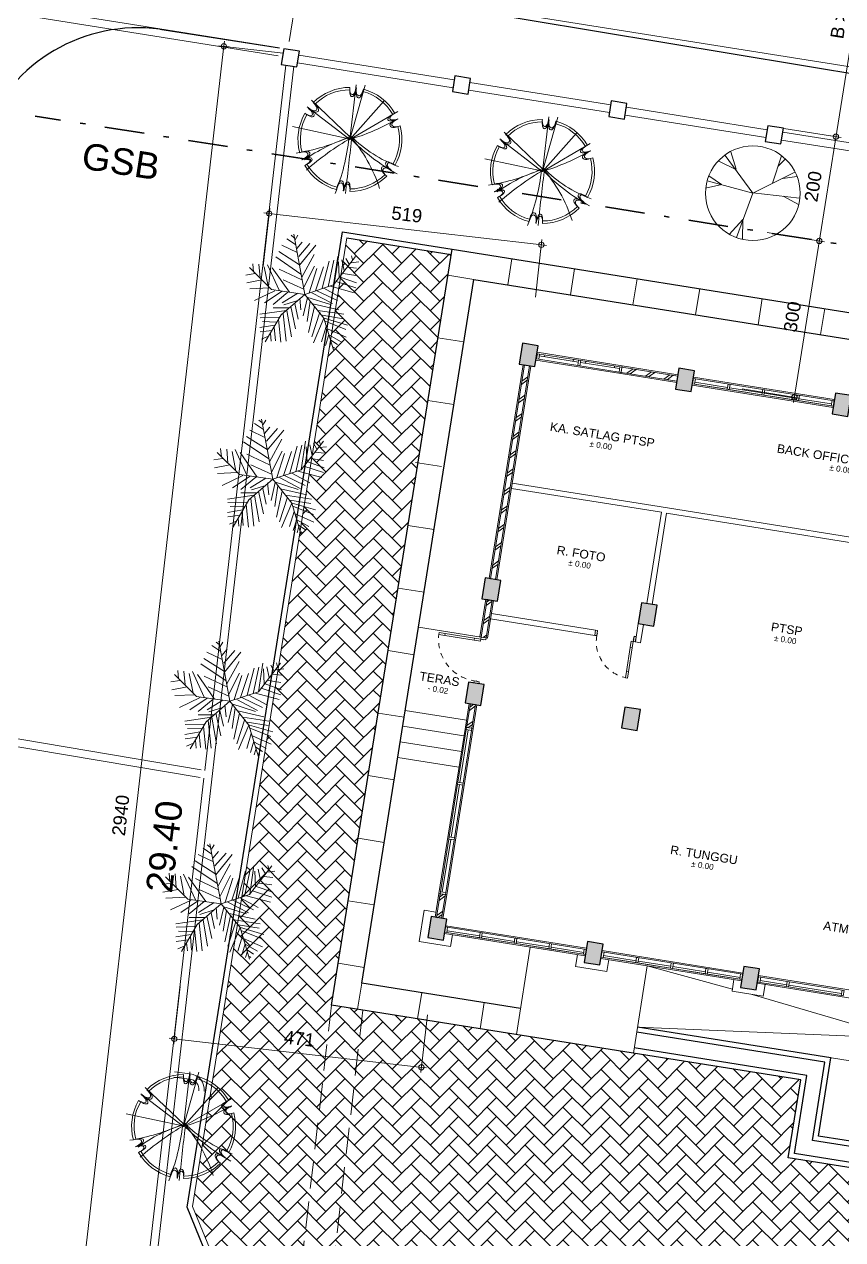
# Model space of a CAD drawing. Header units: millimetres. Extents: x -11 to 1625, y -267 to 180.
# Drawn here: x 1448.62 to 1464.12, y 44.64 to 67.66 of the extents above; entities that cross this region are included whole.
import ezdxf
from ezdxf.enums import TextEntityAlignment as Align

# ---------------------------------------------------------------- set-up
doc = ezdxf.new("R2010")
doc.units = ezdxf.units.MM
doc.linetypes.add('DASHDOT', pattern=[1, 0.5, -0.25, 0, -0.25])
doc.linetypes.add('HIDDEN', pattern=[0.375, 0.25, -0.125])
for name, color, linetype, lineweight in [('ars', 11, 'Continuous', 5), ('batas jalan', 3, 'Continuous', 25), ('dinding', 5, 'Continuous', 15), ('GSB', 1, 'DASHDOT', 35), ('KOLOM', 1, 'Continuous', 30), ('kus', 63, 'Continuous', 15), ('KUSEN', 30, 'Continuous', 15), ('lan', 7, 'Continuous', 15), ('not', 7, 'Continuous', 20), ('PAGAR', 4, 'Continuous', 18), ('PARTISI', 190, 'Continuous', 9), ('POHON', 84, 'Continuous', 0), ('sol kol', 8, 'Continuous', 0), ('u', 6, 'Continuous', 20)]:
    doc.layers.add(name, color=color, linetype=linetype, lineweight=lineweight)
doc.layers.add('REN.JALAN', color=6, linetype='Continuous')
doc.styles.add('ATTR', font='romans.shx', dxfattribs={"width": 0.8, "height": 1.735066})
doc.styles.get("Standard").update_dxf_attribs({"font": 'ARIALUNI.TTF'})
doc.dimstyles.new('SK100', dxfattribs={"dimtxt": 0.25, "dimasz": 0.1, "dimexe": 0.1, "dimexo": 0, "dimgap": 0.15, "dimtad": 1, "dimdec": 0, "dimlfac": 100, "dimzin": 12, "dimdsep": 46, "dimtxsty": 'Standard', "dimblk": 'BULAT', "dimcen": 0.1, "dimclrd": 256, "dimclre": 256, "dimclrt": 256, "dimadec": 0, "dimazin": 3, "dimtfac": 1, "dimtdec": 0, "dimtofl": 0, "dimtmove": 0, "dimatfit": 3, "dimldrblk": 'BULAT', "dimfxl": 0, "dimtolj": 1, "dimtzin": 0, "dimlwd": -1, "dimlwe": -1, "dimarcsym": 0})
pattern_1 = [(45, (1507.31275, -222.2606), (4e-17, 0.35921024), [0.762, -0.254]), (135, (1507.49236, -222.081), (4e-17, 0.35921024), [0.762, -0.254])]
pattern_2 = [(45, (0.5, 0), (-0.1767767, 0.1767767), []), (45, (0.5625, 0), (-0.1767767, 0.1767767), [])]

# ---------------------------------------------------------------- blocks, each defined once
blk = doc.blocks.new('BULAT')
for p, q in [((-1, 0), (1, 0)), ((0, -1), (0, 1))]:
    blk.add_line(p, q)
blk.add_circle((0, 0), 0.5)
blk = doc.blocks.new('*D1627')
at = {"layer": 'Defpoints', "color": 0}
for p in [(1463.004, 65.691), (1462.689, 63.716), (1463.676, 63.558)]:
    blk.add_point(p, dxfattribs=at)
at = {"layer": 'u'}
for p, q in [((1463.004, 65.691), (1464.09, 65.518)), ((1463.975, 65.435), (1463.692, 63.657)), ((1462.689, 63.716), (1463.775, 63.543))]:
    blk.add_line(p, q, dxfattribs=at)
at = {"layer": 'u', "xscale": 0.1, "yscale": 0.1, "zscale": 0.1}
for p, rotation in [((1463.991, 65.533), 80.94625079325904), ((1463.676, 63.558), 260.946250793259)]:
    blk.add_blockref('BULAT', p, dxfattribs=dict(at, rotation=rotation))
at = {"layer": 'u', "insert": (1463.56, 64.59), "char_height": 0.25, "attachment_point": 5, "rotation": 80.9463}
blk.add_mtext('\\A1;200', dxfattribs=at)
blk = doc.blocks.new('*D1628')
at = {"layer": 'Defpoints', "color": 0}
for p in [(1463.712, 70.135), (1463.004, 65.691), (1463.991, 65.533)]:
    blk.add_point(p, dxfattribs=at)
at = {"layer": 'u'}
for p, q in [((1463.712, 70.135), (1464.798, 69.962)), ((1464.684, 69.879), (1464.007, 65.632)), ((1463.004, 65.691), (1464.09, 65.518))]:
    blk.add_line(p, q, dxfattribs=at)
at = {"layer": 'u', "xscale": 0.1, "yscale": 0.1, "zscale": 0.1}
for p, rotation in [((1464.699, 69.977), 80.9462507932576), ((1463.991, 65.533), 260.9462507932576)]:
    blk.add_blockref('BULAT', p, dxfattribs=dict(at, rotation=rotation))
at = {"layer": 'u', "insert": (1464.071, 67.799), "char_height": 0.25, "attachment_point": 5, "rotation": 80.9463}
blk.add_mtext('\\A1;B > 3', dxfattribs=at)
blk = doc.blocks.new('K1')
at = {"layer": 'KOLOM'}
blk.add_lwpolyline([(0.2, 0.15), (-0.2, 0.15), (-0.2, -0.15), (0.2, -0.15), (0.2, 0.15)], dxfattribs=at)
blk = doc.blocks.new('NOTASI RUANG')
at = {"layer": 'not'}
for height, p in [(0.26, (-0.011, 0.3)), (0.175, (-0.009, -0.017))]:
    blk.add_attdef('RUANG', text='', height=height, dxfattribs=at).set_placement(p, align=Align.MIDDLE_CENTER)
blk = doc.blocks.new('P 80')
at = {"linetype": 'HIDDEN', "ltscale": 0.3}
blk.add_lwpolyline([(-0.84, 0.1, -0.414214), (-0.04, 0.9, -1.303225)], format="xyb", dxfattribs=at)
for points in [[(-0.04, 0.9), (-0.08, 0.9), (-0.08, 0.78), (-0.04, 0.78)], [(-0.04, 0.78), (-0.08, 0.78), (-0.08, 0.22), (-0.04, 0.22)], [(-0.835, 0.06), (-0.84, 0.06), (-0.84, 0.061), (-0.84, 0.1), (-0.88, 0.1), (-0.88, 0), (-0.84, 0), (-0.84, 0.056), (-0.835, 0.058)], [(-0.842, 0.002), (-0.878, 0.002), (-0.878, 0.098), (-0.842, 0.098)], [(-0.04, 0.1), (-0.08, 0.1), (-0.08, 0.22), (-0.04, 0.22)], [(-0.045, 0.06), (-0.04, 0.06), (-0.04, 0.061), (-0.04, 0.1), (0, 0.1), (0, 0), (-0.04, 0), (-0.04, 0.056), (-0.045, 0.058)], [(-0.038, 0.002), (-0.002, 0.002), (-0.002, 0.098), (-0.038, 0.098)]]:
    blk.add_lwpolyline(points, close=True)
blk = doc.blocks.new('P 70')
at = {"linetype": 'HIDDEN', "ltscale": 0.3}
blk.add_lwpolyline([(-0.74, 0.1, -0.414214), (-0.04, 0.8, -1.303225)], format="xyb", dxfattribs=at)
for points in [[(-0.04, 0.8), (-0.08, 0.8), (-0.08, 0.68), (-0.04, 0.68)], [(-0.04, 0.68), (-0.08, 0.68), (-0.08, 0.22), (-0.04, 0.22)], [(-0.735, 0.06), (-0.74, 0.06), (-0.74, 0.061), (-0.74, 0.1), (-0.78, 0.1), (-0.78, 0), (-0.74, 0), (-0.74, 0.056), (-0.735, 0.058)], [(-0.742, 0.002), (-0.778, 0.002), (-0.778, 0.098), (-0.742, 0.098)], [(-0.04, 0.1), (-0.08, 0.1), (-0.08, 0.22), (-0.04, 0.22)], [(-0.045, 0.06), (-0.04, 0.06), (-0.04, 0.061), (-0.04, 0.1), (0, 0.1), (0, 0), (-0.04, 0), (-0.04, 0.056), (-0.045, 0.058)], [(-0.038, 0.002), (-0.002, 0.002), (-0.002, 0.098), (-0.038, 0.098)]]:
    blk.add_lwpolyline(points, close=True)
blk = doc.blocks.new('DENAH LANTAI DASAR')
at = {"layer": 'ars'}
h = blk.add_hatch(dxfattribs=at)
h.set_pattern_fill('TEMBOK', color=256, scale=0.25)
h.set_pattern_definition([(45, (1.63, 5e-13), (-0.1767767, 0.1767767), []), (45, (1.6925, 5e-13), (-0.1767767, 0.1767767), [])])
h.paths.add_polyline_path([(-9.22, 14.3), (-8.15, 14.3), (-8.15, 14.2), (-9.22, 14.2)])
h = blk.add_hatch(dxfattribs=at)
h.set_pattern_fill('TEMBOK', color=256, scale=0.25)
h.set_pattern_definition(pattern_2)
h.paths.add_polyline_path([(-10.95, 9.95), (-10.95, 14.05), (-11.05, 14.05), (-11.05, 9.95)])
h = blk.add_hatch(dxfattribs=at)
h.set_pattern_fill('TEMBOK', color=256, scale=0.25)
h.set_pattern_definition(pattern_2)
h.paths.add_polyline_path([(-10.95, 8.83), (-10.95, 9.55), (-11.05, 9.55), (-11.05, 8.83)])
h = blk.add_hatch(dxfattribs=at)
h.set_pattern_fill('TEMBOK', color=256, scale=0.25)
h.set_pattern_definition([(45, (0.5, 3.645), (-0.1767767, 0.1767767), []), (45, (0.5625, 3.645), (-0.1767767, 0.1767767), [])])
h.paths.add_polyline_path([(-10.95, 7.095), (-10.95, 7.55), (-11.05, 7.55), (-11.05, 7.095)])
h = blk.add_hatch(dxfattribs=at)
h.set_pattern_fill('TEMBOK', color=256, scale=0.25)
h.set_pattern_definition(pattern_2)
h.paths.add_polyline_path([(-10.95, 3.45), (-10.95, 3.905), (-11.05, 3.905), (-11.05, 3.45)])
at = {"layer": 'sol kol'}
for points in [[(-11.15, 14.45), (-11.15, 14.05), (-10.85, 14.05), (-10.85, 14.45)], [(-8.15, 14.45), (-8.15, 14.05), (-7.85, 14.05), (-7.85, 14.45)], [(-5.15, 14.45), (-5.15, 14.05), (-4.85, 14.05), (-4.85, 14.45)], [(-11.15, 9.95), (-11.15, 9.55), (-10.85, 9.55), (-10.85, 9.95)], [(-8.15, 9.95), (-8.15, 9.55), (-7.85, 9.55), (-7.85, 9.95)], [(-11.15, 7.95), (-11.15, 7.55), (-10.85, 7.55), (-10.85, 7.95)], [(-8.15, 7.95), (-8.15, 7.55), (-7.85, 7.55), (-7.85, 7.95)], [(-11.15, 3.45), (-11.15, 3.05), (-10.85, 3.05), (-10.85, 3.45)], [(-8.15, 3.45), (-8.15, 3.05), (-7.85, 3.05), (-7.85, 3.45)], [(-5.15, 3.45), (-5.15, 3.05), (-4.85, 3.05), (-4.85, 3.45)]]:
    blk.add_hatch(color=256, dxfattribs=at).paths.add_polyline_path(points)
for p, q in [((-12.75, 1.5), (-12.75, 16)), ((-12.75, 16), (13.75, 16)), ((-12.25, 2), (-12.25, 15.5)), ((-12.25, 15.5), (6.15, 15.5)), ((-9.205, 2), (-12.25, 2)), ((-3.25, 2), (-6.96, 2)), ((-3.25, 0.5), (-3.25, 2)), ((-3.75, 1.5), (-12.75, 1.5)), ((-3.75, 0), (-3.75, 1.5)), ((3.25, 0.5), (-3.25, 0.5)), ((3.75, 0), (-3.75, 0))]:
    blk.add_line(p, q)
for points in [[(-1.85, 0.4), (-3.35, 0.4), (-3.35, 1.9), (-6.96, 1.9)], [(-1.85, 0.1), (-3.65, 0.1), (-3.65, 1.6), (-6.96, 1.6)]]:
    blk.add_lwpolyline(points)
at = {"layer": 'ars'}
for points in [[(-8.15, 14.3), (-9.22, 14.3), (-9.22, 14.2), (-8.15, 14.2)], [(-10.95, 9.95), (-10.95, 14.05), (-11.05, 14.05), (-11.05, 9.95)], [(-10.95, 8.83), (-10.95, 9.55), (-11.05, 9.55), (-11.05, 8.83)], [(-10.95, 7.095), (-10.95, 7.55), (-11.05, 7.55), (-11.05, 7.095)], [(-10.95, 3.45), (-10.95, 3.905), (-11.05, 3.905), (-11.05, 3.45)]]:
    blk.add_lwpolyline(points, close=True, dxfattribs=at)
at = {"layer": 'dinding'}
for points in [[(-8.15, 14.325), (-9.22, 14.325), (-9.22, 14.175), (-8.15, 14.175)], [(-10.925, 9.95), (-10.925, 14.05), (-11.075, 14.05), (-11.075, 9.95)], [(-10.925, 8.83), (-10.925, 9.55), (-11.075, 9.55), (-11.075, 8.83)], [(-10.925, 7.095), (-10.925, 7.55), (-11.075, 7.55), (-11.075, 7.095)], [(-10.925, 3.45), (-10.925, 3.905), (-11.075, 3.905), (-11.075, 3.45)]]:
    blk.add_lwpolyline(points, close=True, dxfattribs=at)
at = {"layer": 'kus'}
for p, q in [((-10.05, 14.3), (-10.8, 14.3)), ((-10.7, 14.265), (-10.7, 14.3)), ((-10.15, 14.265), (-10.15, 14.3)), ((-9.26, 14.3), (-10.01, 14.3)), ((-9.91, 14.265), (-9.91, 14.3)), ((-9.36, 14.265), (-9.36, 14.3)), ((-10.05, 14.265), (-10.8, 14.265)), ((-10.05, 14.2), (-10.8, 14.2)), ((-9.26, 14.265), (-10.01, 14.265)), ((-9.26, 14.2), (-10.01, 14.2)), ((-11.05, 6.045), (-11.05, 7.055)), ((-11.015, 6.045), (-11.015, 7.055)), ((-10.95, 6.045), (-10.95, 7.055)), ((-11.05, 4.995), (-11.05, 6.005)), ((-11.015, 4.995), (-11.015, 6.005)), ((-10.95, 4.995), (-10.95, 6.005)), ((-11.05, 3.945), (-11.05, 4.955)), ((-11.015, 3.945), (-11.015, 4.955)), ((-10.95, 3.945), (-10.95, 4.955)), ((-4.805, 3.3), (-4.295, 3.3)), ((-4.805, 3.235), (-4.295, 3.235)), ((-4.255, 3.3), (-3.245, 3.3)), ((-4.255, 3.235), (-3.245, 3.235)), ((-4.805, 3.2), (-4.295, 3.2)), ((-4.255, 3.2), (-3.245, 3.2))]:
    blk.add_line(p, q, dxfattribs=at)
for points in [[(-10.8, 14.3), (-10.84, 14.3), (-10.84, 14.2), (-10.8, 14.2)], [(-10.01, 14.3), (-10.05, 14.3), (-10.05, 14.2), (-10.01, 14.2)], [(-9.22, 14.3), (-9.26, 14.3), (-9.26, 14.2), (-9.22, 14.2)], [(-7.81, 14.2), (-7.85, 14.2), (-7.85, 14.3), (-7.81, 14.3)], [(-7.81, 14.3), (-5.19, 14.3), (-5.19, 14.2), (-7.81, 14.2)], [(-7.145, 14.2), (-7.185, 14.2), (-7.185, 14.3), (-7.145, 14.3)], [(-6.48, 14.2), (-6.52, 14.2), (-6.52, 14.3), (-6.48, 14.3)], [(-5.815, 14.2), (-5.855, 14.2), (-5.855, 14.3), (-5.815, 14.3)], [(-5.15, 14.2), (-5.19, 14.2), (-5.19, 14.3), (-5.15, 14.3)], [(-7.185, 14.235), (-7.81, 14.235), (-7.81, 14.2), (-7.185, 14.2)], [(-6.52, 14.235), (-7.145, 14.235), (-7.145, 14.2), (-6.52, 14.2)], [(-5.855, 14.235), (-6.48, 14.235), (-6.48, 14.2), (-5.855, 14.2)], [(-5.815, 14.235), (-5.19, 14.235), (-5.19, 14.2), (-5.815, 14.2)], [(-11.05, 7.055), (-11.05, 7.095), (-10.95, 7.095), (-10.95, 7.055)], [(-11.05, 6.005), (-11.05, 6.045), (-10.95, 6.045), (-10.95, 6.005)], [(-11.05, 4.955), (-11.05, 4.995), (-10.95, 4.995), (-10.95, 4.955)], [(-11.05, 3.905), (-11.05, 3.945), (-10.95, 3.945), (-10.95, 3.905)], [(-10.81, 3.2), (-10.85, 3.2), (-10.85, 3.3), (-10.81, 3.3)], [(-10.81, 3.3), (-8.19, 3.3), (-8.19, 3.2), (-10.81, 3.2)], [(-10.185, 3.235), (-10.81, 3.235), (-10.81, 3.2), (-10.185, 3.2)], [(-10.145, 3.2), (-10.185, 3.2), (-10.185, 3.3), (-10.145, 3.3)], [(-9.52, 3.235), (-10.145, 3.235), (-10.145, 3.2), (-9.52, 3.2)], [(-9.48, 3.2), (-9.52, 3.2), (-9.52, 3.3), (-9.48, 3.3)], [(-8.855, 3.235), (-9.48, 3.235), (-9.48, 3.2), (-8.855, 3.2)], [(-8.815, 3.2), (-8.855, 3.2), (-8.855, 3.3), (-8.815, 3.3)], [(-8.815, 3.235), (-8.19, 3.235), (-8.19, 3.2), (-8.815, 3.2)], [(-8.15, 3.2), (-8.19, 3.2), (-8.19, 3.3), (-8.15, 3.3)], [(-7.81, 3.2), (-7.85, 3.2), (-7.85, 3.3), (-7.81, 3.3)], [(-7.81, 3.3), (-5.19, 3.3), (-5.19, 3.2), (-7.81, 3.2)], [(-7.185, 3.235), (-7.81, 3.235), (-7.81, 3.2), (-7.185, 3.2)], [(-7.145, 3.2), (-7.185, 3.2), (-7.185, 3.3), (-7.145, 3.3)], [(-6.52, 3.235), (-7.145, 3.235), (-7.145, 3.2), (-6.52, 3.2)], [(-6.48, 3.2), (-6.52, 3.2), (-6.52, 3.3), (-6.48, 3.3)], [(-5.855, 3.235), (-6.48, 3.235), (-6.48, 3.2), (-5.855, 3.2)], [(-5.815, 3.2), (-5.855, 3.2), (-5.855, 3.3), (-5.815, 3.3)], [(-5.815, 3.235), (-5.19, 3.235), (-5.19, 3.2), (-5.815, 3.2)], [(-5.15, 3.2), (-5.19, 3.2), (-5.19, 3.3), (-5.15, 3.3)], [(-4.845, 3.2), (-4.805, 3.2), (-4.805, 3.3), (-4.845, 3.3)], [(-4.295, 3.2), (-4.255, 3.2), (-4.255, 3.3), (-4.295, 3.3)], [(-3.245, 3.2), (-3.205, 3.2), (-3.205, 3.3), (-3.245, 3.3)]]:
    blk.add_lwpolyline(points, close=True, dxfattribs=at)
at = {"layer": 'lan'}
for p, q in [((-11.05, 8.83), (-12.25, 8.83)), ((-11.075, 7.23), (-12.25, 7.23)), ((-11.075, 6.93), (-12.25, 6.93)), ((-11.075, 6.63), (-12.25, 6.63)), ((-11.075, 6.33), (-12.25, 6.33)), ((-11.3, 3.55), (-11.3, 2.95)), ((-11.075, 3.55), (-11.3, 3.55)), ((-10.7, 3.175), (-10.7, 2.95)), ((-9.205, 3.175), (-9.205, 1.5)), ((-8.3, 3.175), (-8.3, 2.95)), ((-7.7, 3.175), (-7.7, 2.95)), ((-6.96, 3.175), (-6.96, 1.5)), ((-5.3, 3.175), (-5.3, 2.95)), ((-4.7, 3.175), (-4.7, 2.95)), ((-10.7, 2.95), (-11.3, 2.95)), ((-7.7, 2.95), (-8.3, 2.95)), ((-4.7, 2.95), (-5.3, 2.95)), ((-5.5, 2), (-2, 2))]:
    blk.add_line(p, q, dxfattribs=at)
for points in [[(-9.22, 14.325), (-10.85, 14.325), (-10.85, 14.175), (-9.22, 14.175)], [(-7.85, 14.325), (-5.15, 14.325), (-5.15, 14.175), (-7.85, 14.175)], [(-10.925, 3.905), (-10.925, 7.095), (-11.075, 7.095), (-11.075, 3.905)], [(-10.85, 3.325), (-8.15, 3.325), (-8.15, 3.175), (-10.85, 3.175)], [(-7.85, 3.325), (-5.15, 3.325), (-5.15, 3.175), (-7.85, 3.175)], [(-2.15, 3.325), (-4.85, 3.325), (-4.85, 3.175), (-2.15, 3.175)]]:
    blk.add_lwpolyline(points, close=True, dxfattribs=at)
for points in [[(-6.96, 3.175), (-5.3, 2.993)], [(-4.913, 2.95), (-2, 2.575), (-6.96, 2)]]:
    blk.add_lwpolyline(points, dxfattribs=at)
at = {"layer": 'PARTISI'}
for points in [[(-8.05, 9.95), (-8.05, 11.702), (-10.925, 11.702), (-10.925, 11.8), (-7.95, 11.8), (-4.28, 11.8), (-4.28, 11.7), (-7.95, 11.7), (-7.95, 9.95)], [(-10.925, 9.2), (-8.93, 9.2), (-8.93, 9.3), (-10.925, 9.3)]]:
    blk.add_lwpolyline(points, close=True, dxfattribs=at)
blk.add_lwpolyline([(-8.15, 9.55), (-8.15, 9.2), (-8.05, 9.2), (-8.05, 9.55), (-8.15, 9.55)], dxfattribs=at)
ref = blk.add_blockref('NOTASI RUANG', (-4.818, 13.057), dxfattribs=dict(xscale=0.6323962268195373, yscale=0.6323962268195373, zscale=0.6323962268195373))
ref.add_attrib('RUANG', '%%P 0.00', dxfattribs={"layer": 'not', "height": 0.1108}).set_placement((-4.824, 13.046), align=Align.MIDDLE_CENTER)
ref.add_attrib('RUANG', 'BACK OFFICE & ARSIP', dxfattribs={"layer": 'not', "height": 0.16432}).set_placement((-4.825, 13.246), align=Align.MIDDLE_CENTER)
ref = blk.add_blockref('NOTASI RUANG', (-9.377, 12.785), dxfattribs=dict(xscale=0.6323962268195373, yscale=0.6323962268195373, zscale=0.6323962268195373))
ref.add_attrib('RUANG', '%%P 0.00', dxfattribs={"layer": 'not', "height": 0.1108}).set_placement((-9.382, 12.774), align=Align.MIDDLE_CENTER)
ref.add_attrib('RUANG', 'KA. SATLAG PTSP', dxfattribs={"layer": 'not', "height": 0.16432}).set_placement((-9.384, 12.975), align=Align.MIDDLE_CENTER)
ref = blk.add_blockref('NOTASI RUANG', (-9.419, 10.499), dxfattribs=dict(xscale=0.6323962268195373, yscale=0.6323962268195373, zscale=0.6323962268195373))
ref.add_attrib('RUANG', '%%P 0.00', dxfattribs={"layer": 'not', "height": 0.1108}).set_placement((-9.424, 10.488), align=Align.MIDDLE_CENTER)
ref.add_attrib('RUANG', 'R. FOTO', dxfattribs={"layer": 'not', "height": 0.1643}).set_placement((-9.426, 10.688), align=Align.MIDDLE_CENTER)
ref = blk.add_blockref('NOTASI RUANG', (-5.348, 9.7), dxfattribs=dict(xscale=0.6323962268195373, yscale=0.6323962268195373, zscale=0.6323962268195373))
ref.add_attrib('RUANG', '%%P 0.00', dxfattribs={"layer": 'not', "height": 0.1108}).set_placement((-5.353, 9.689), align=Align.MIDDLE_CENTER)
ref.add_attrib('RUANG', 'PTSP', dxfattribs={"layer": 'not', "height": 0.1643}).set_placement((-5.355, 9.89), align=Align.MIDDLE_CENTER)
ref = blk.add_blockref('NOTASI RUANG', (-11.693, 7.731), dxfattribs=dict(xscale=0.6323962268195373, yscale=0.6323962268195373, zscale=0.6323962268195373))
ref.add_attrib('RUANG', '- 0.02', dxfattribs={"layer": 'not', "height": 0.1108}).set_placement((-11.699, 7.72), align=Align.MIDDLE_CENTER)
ref.add_attrib('RUANG', 'TERAS', dxfattribs={"layer": 'not', "height": 0.1643}).set_placement((-11.701, 7.921), align=Align.MIDDLE_CENTER)
ref = blk.add_blockref('NOTASI RUANG', (-6.223, 5.228), dxfattribs=dict(xscale=0.6323962268195373, yscale=0.6323962268195373, zscale=0.6323962268195373))
ref.add_attrib('RUANG', '%%P 0.00', dxfattribs={"layer": 'not', "height": 0.1108}).set_placement((-6.228, 5.218), align=Align.MIDDLE_CENTER)
ref.add_attrib('RUANG', 'R. TUNGGU', dxfattribs={"layer": 'not', "height": 0.1643}).set_placement((-6.23, 5.418), align=Align.MIDDLE_CENTER)
ref = blk.add_blockref('NOTASI RUANG', (-2.969, 4.267), dxfattribs=dict(xscale=0.6323962268195373, yscale=0.6323962268195373, zscale=0.6323962268195373))
ref.add_attrib('RUANG', '%%P 0.00', dxfattribs={"layer": 'not', "height": 0.1108}).set_placement((-2.974, 4.256), align=Align.MIDDLE_CENTER)
ref.add_attrib('RUANG', 'ATM BANK DKI', dxfattribs={"layer": 'not', "height": 0.16432}).set_placement((-2.976, 4.456), align=Align.MIDDLE_CENTER)
at = {"layer": 'KOLOM', "rotation": 90}
for p in [(-11, 14.25), (-8, 14.25), (-5, 14.25), (-11, 9.75), (-8, 9.75), (-11, 7.75), (-8, 7.75), (-11, 3.25), (-8, 3.25), (-5, 3.25)]:
    blk.add_blockref('K1', p, dxfattribs=at)
at = {"layer": 'KUSEN', "xscale": -1, "rotation": 180}
blk.add_blockref('P 70', (-8.15, 9.3), dxfattribs=at)
at = {"layer": 'KUSEN', "rotation": 89.9999999869692}
blk.add_blockref('P 80', (-10.95, 8.83), dxfattribs=at)
blk = doc.blocks.new('*D1629')
at = {"layer": 'Defpoints', "color": 0}
for p in [(1462.689, 63.716), (1462.217, 60.753), (1463.204, 60.596)]:
    blk.add_point(p, dxfattribs=at)
at = {"layer": 'u'}
for p, q in [((1462.689, 63.716), (1463.775, 63.543)), ((1463.661, 63.46), (1463.22, 60.694)), ((1462.217, 60.753), (1463.303, 60.58))]:
    blk.add_line(p, q, dxfattribs=at)
at = {"layer": 'u', "xscale": 0.1, "yscale": 0.1, "zscale": 0.1}
for p, rotation in [((1463.676, 63.558), 80.9462507932632), ((1463.204, 60.596), 260.9462507932632)]:
    blk.add_blockref('BULAT', p, dxfattribs=dict(at, rotation=rotation))
at = {"layer": 'u', "insert": (1463.166, 62.121), "char_height": 0.25, "attachment_point": 5, "rotation": 80.9463}
blk.add_mtext('\\A1;300', dxfattribs=at)
blk = doc.blocks.new('*D1631')
at = {"layer": 'Defpoints', "color": 0}
for p in [(1458.411, 63.484), (1453.141, 63.083), (1458.297, 62.49)]:
    blk.add_point(p, dxfattribs=at)
at = {"layer": 'u'}
for p, q in [((1453.141, 63.083), (1453.267, 64.176)), ((1453.355, 64.065), (1458.312, 63.495)), ((1458.297, 62.49), (1458.423, 63.583))]:
    blk.add_line(p, q, dxfattribs=at)
at = {"layer": 'u', "xscale": 0.1, "yscale": 0.1, "zscale": 0.1}
for p, rotation in [((1453.256, 64.077), 173.440743076962), ((1458.411, 63.484), 353.440743076962)]:
    blk.add_blockref('BULAT', p, dxfattribs=dict(at, rotation=rotation))
at = {"layer": 'u', "insert": (1455.863, 64.057), "char_height": 0.25, "attachment_point": 5, "rotation": 353.4407}
blk.add_mtext('\\A1;519', dxfattribs=at)
blk = doc.blocks.new('*D1633')
at = {"layer": 'Defpoints', "color": 0}
for p in [(1451.572, 49.434), (1456.252, 48.896), (1456.138, 47.902)]:
    blk.add_point(p, dxfattribs=at)
at = {"layer": 'u'}
for p, q in [((1451.572, 49.434), (1451.446, 48.341)), ((1456.252, 48.896), (1456.126, 47.803)), ((1451.557, 48.429), (1456.038, 47.913))]:
    blk.add_line(p, q, dxfattribs=at)
at = {"layer": 'u', "xscale": 0.1, "yscale": 0.1, "zscale": 0.1}
for p, rotation in [((1451.458, 48.44), 173.440743076962), ((1456.138, 47.902), 353.4407430769621)]:
    blk.add_blockref('BULAT', p, dxfattribs=dict(at, rotation=rotation))
at = {"layer": 'u', "insert": (1453.829, 48.445), "char_height": 0.25, "attachment_point": 5, "rotation": 353.4407}
blk.add_mtext('\\A1;471', dxfattribs=at)
blk = doc.blocks.new('Tree Palm')
at = {"layer": 'POHON'}
for p, q in [((-0.07288, 0.39707), (-0.21778, 0.46673)), ((-0.08737, 0.47138), (-0.17069, 0.52711)), ((-0.10186, 0.5364), (-0.13084, 0.55962)), ((0, 0), (-0.105, 0.57)), ((-0.09099, 0.51782), (-0.06563, 0.55962)), ((-0.0765, 0.43423), (-0.02578, 0.4946)), ((-0.05839, 0.35992), (0.04667, 0.48067)), ((-0.05114, 0.27632), (0.10463, 0.46673)), ((-0.03665, 0.19273), (-0.27574, 0.35527)), ((-0.05114, 0.28097), (-0.24676, 0.40636)), ((-0.02941, 0.16486), (0.08652, 0.3785)), ((0.27, 0.09), (0.48, 0.36)), ((0.27127, 0.09056), (0.31112, 0.35992)), ((0.44153, 0.36456), (0.45239, 0.32741)), ((-0.315, 0.045), (-0.525, 0.255)), ((-0.48585, 0.21131), (-0.49309, 0.29026)), ((-0.43513, 0.28561), (-0.42427, 0.15558)), ((-0.38442, 0.26239), (-0.34819, 0.07663)), ((-0.35544, 0.28097), (-0.24314, 0.03947)), ((-0.14533, 0.0209), (-0.30834, 0.2531)), ((-0.24314, 0.23917), (-0.02941, 0.137)), ((-0.01129, 0.06734), (0.09014, 0.26704)), ((0.03942, 0.01625), (0.11187, 0.24381)), ((0.10101, 0.03483), (0.17708, 0.26239)), ((0.16259, 0.05805), (0.23142, 0.31348)), ((0.22055, 0.07198), (0.27489, 0.32277)), ((0.31836, 0.30883), (0.32561, 0.16486)), ((0.35096, 0.32741), (0.3727, 0.22524)), ((0.38719, 0.34134), (0.41979, 0.28561)), ((0.4053, 0.25775), (0.48862, 0.24846)), ((0.43791, 0.29954), (0.51036, 0.30883)), ((-0.47498, 0.19737), (-0.5583, 0.18344)), ((-0.40615, 0.137), (-0.55105, 0.10913)), ((-0.20691, 0.137), (-0.01129, 0.04876)), ((0.29662, 0.12307), (0.48137, 0.06269)), ((0.33285, 0.16486), (0.48862, 0.10913)), ((0.36183, 0.19737), (0.48137, 0.1788)), ((-0.3337, 0.06269), (-0.52207, 0.0534)), ((-0.28299, 0.03483), (-0.4786, -0.05805)), ((-0.21416, 0.03018), (-0.38079, -0.08128)), ((0, 0), (-0.315, 0.045)), ((-0.15982, 0.0209), (-0.3011, -0.09521)), ((0, 0), (-0.225, -0.195)), ((-0.06563, 0.01161), (-0.21416, -0.08128)), ((0, 0), (0.27, 0.09)), ((0, 0), (0.18, -0.225)), ((0.06478, 0.01625), (0.2604, -0.08592)), ((0.11187, 0.03483), (0.30749, -0.05805)), ((0.1807, 0.05805), (0.35096, -0.03483)), ((0.24229, 0.07663), (0.46688, 0.01625)), ((-0.06563, -0.05805), (-0.19967, -0.09985)), ((-0.13446, -0.11378), (-0.08737, -0.32741)), ((-0.09461, -0.08592), (-0.06201, -0.23453)), ((-0.04752, -0.03483), (-0.03665, -0.14629)), ((0.02493, -0.03019), (-0.01491, -0.20202)), ((0.01769, -0.02555), (0.24229, -0.09521)), ((0.05029, -0.0627), (0.02131, -0.25775)), ((0.09014, -0.11378), (0.0358, -0.35992)), ((0.07565, -0.09056), (0.32198, -0.14629)), ((-0.17431, -0.15094), (-0.42789, -0.18809)), ((-0.24314, -0.21596), (-0.42427, -0.2206)), ((-0.225, -0.195), (-0.375, -0.45)), ((-0.15257, -0.12772), (-0.3011, -0.12772)), ((-0.20691, -0.18345), (-0.17793, -0.44352)), ((-0.17069, -0.15094), (-0.12721, -0.40172)), ((0.14085, -0.16951), (0.06478, -0.40172)), ((0.1807, -0.22524), (0.08289, -0.45745)), ((0.12274, -0.15094), (0.36907, -0.18809)), ((0.16259, -0.19738), (0.36183, -0.22989)), ((0.18, -0.225), (0.27, -0.525)), ((0.18433, -0.22524), (0.4053, -0.29026)), ((-0.28299, -0.29026), (-0.42789, -0.31348)), ((-0.30834, -0.34135), (-0.42427, -0.35528)), ((-0.26849, -0.2624), (-0.40253, -0.25775)), ((-0.29023, -0.30884), (-0.27936, -0.43887)), ((-0.25038, -0.23918), (-0.22865, -0.45281)), ((0.20244, -0.30419), (0.15897, -0.44816)), ((0.19157, -0.25311), (0.38719, -0.33206)), ((0.21331, -0.32741), (0.39081, -0.40636)), ((-0.34457, -0.39708), (-0.40978, -0.42494)), ((-0.32646, -0.36921), (-0.31921, -0.44352)), ((0.2278, -0.3785), (0.19519, -0.48532)), ((0.2278, -0.38314), (0.34372, -0.44816)), ((0.24591, -0.45745), (0.23142, -0.50854)), ((0.24591, -0.43423), (0.30749, -0.47603)), ((0.26764, -0.49925), (0.28213, -0.50854))]:
    blk.add_line(p, q, dxfattribs=at)
at = {"layer": 'POHON', "style": 'ATTR', "width": 0.8, "flags": 9}
blk.add_attdef('ESTCODE', (0, 0), '', height=0.00000274, dxfattribs=at)
blk = doc.blocks.new('POH1')
for p, q in [((0.05, -0.21), (0.81, 6.36)), ((0.05, -0.21), (1.89, 6.3)), ((0.13, 0.02), (-4.57, 4.49)), ((0.05, -0.21), (4.16, 4.43)), ((0.02, -0.21), (-5.08, 3.7)), ((0.05, -0.21), (5.8, 3.13)), ((-0.06, -0.14), (-6.86, 1.32))]:
    blk.add_line(p, q)
for centre, radius, start, end in [((0.05, -0.21), 6.25, 90, 135.0227), ((0.05, -0.21), 6.25, 82.7502, 83.2278), ((0.05, -0.21), 5.96, 90, 135.0227), ((0.05, -0.21), 5.96, 82.7502, 83.2278), ((0.05, -0.21), 5.96, 30, 75.0227), ((0.05, -0.21), 6.25, 30, 75.0227), ((0.05, -0.21), 6.25, 142.7502, 143.2278), ((0.05, -0.21), 5.96, 142.7502, 143.2278), ((0.05, -0.21), 6.25, 150, 195.0227), ((0.05, -0.21), 5.96, 150, 195.0227), ((-7.08, 24.06), 25.29, 286.3556, 299.2634), ((0.05, -0.21), 5.96, 22.7502, 23.2278), ((0.05, -0.21), 6.25, 22.7502, 23.2278), ((-10.04, 21.28), 23.43, 278.8909, 295.051), ((5.31, -17.57), 18.35, 106.8033, 125.7765), ((-13.31, -11.55), 17.78, 17.8032, 41.5209), ((11.41, 11.39), 15.87, 224.9427, 249.6513), ((0.05, -0.21), 5.96, 330, 15.0227), ((0.05, -0.21), 6.25, 330, 15.0227), ((17.96, -30.23), 35.05, 120.5334, 131.3202), ((-25.72, 2.83), 25.82, 338.2739, 353.6202), ((297.19, -37.09), 299.21, 172.9262, 174.1748), ((17.56, 17.05), 24.47, 224.1559, 241.0585), ((0.05, -0.21), 6.25, 202.7502, 203.2278), ((0.05, -0.21), 5.96, 202.7502, 203.2278), ((0.05, -0.21), 6.25, 210, 255.0227), ((0.05, -0.21), 5.96, 210, 255.0227), ((0.05, -0.21), 5.96, 322.7502, 323.2278), ((0.05, -0.21), 6.25, 322.7502, 323.2278), ((0.05, -0.21), 5.96, 270, 315.0227), ((0.05, -0.21), 6.25, 270, 315.0227), ((0.05, -0.21), 6.25, 262.7502, 263.2278), ((0.05, -0.21), 5.96, 262.7502, 263.2278)]:
    blk.add_arc(centre, radius, start, end)
for centre, major_axis, ratio, start_param, end_param in [((0.41, 5.99), (-0.115, -0.809), 0.450725, 4.712389, 7.927948), ((1.24, 5.87), (-0.147, -0.833), 0.498328, 4.647864, 7.899063), ((0.39, 5.7), (-0.109, -0.771), 0.450725, 4.712389, 7.927948), ((1.19, 5.58), (-0.14, -0.794), 0.498328, 4.647864, 7.899063), ((-5.14, 3.21), (0.643, -0.504), 0.450725, 4.712389, 7.927948), ((-4.89, 3.05), (0.613, -0.48), 0.450725, 4.712389, 7.927948), ((-4.62, 3.86), (0.648, -0.544), 0.498328, 4.647864, 7.899063), ((-4.4, 3.67), (0.618, -0.518), 0.498328, 4.647864, 7.899063), ((5.34, 2.45), (-0.723, -0.291), 0.450725, 4.712389, 7.927948), ((5.6, 2.58), (-0.758, -0.305), 0.450725, 4.712389, 7.927948), ((5.63, 1.7), (-0.758, -0.276), 0.498328, 4.647864, 7.899063), ((5.9, 1.8), (-0.795, -0.29), 0.498328, 4.647864, 7.899063), ((-5.81, -2.21), (0.795, 0.29), 0.498328, 4.647864, 7.899063), ((-5.53, -2.11), (0.758, 0.276), 0.498328, 4.647864, 7.899063), ((-5.5, -2.99), (0.758, 0.305), 0.450725, 4.712389, 7.927948), ((-5.24, -2.86), (0.723, 0.291), 0.450725, 4.712389, 7.927948), ((4.99, -3.46), (-0.613, 0.48), 0.450725, 4.712389, 7.927948), ((4.49, -4.09), (-0.618, 0.518), 0.498328, 4.647864, 7.899063), ((4.71, -4.28), (-0.648, 0.544), 0.498328, 4.647864, 7.899063), ((5.23, -3.62), (-0.643, 0.504), 0.450725, 4.712389, 7.927948), ((-1.15, -6.28), (0.147, 0.833), 0.498328, 4.647864, 7.899063), ((-1.09, -5.99), (0.14, 0.794), 0.498328, 4.647864, 7.899063), ((-0.32, -6.4), (0.115, 0.809), 0.450725, 4.712389, 7.927948), ((-0.3, -6.11), (0.109, 0.771), 0.450725, 4.712389, 7.927948)]:
    blk.add_ellipse(centre, major_axis=major_axis, ratio=ratio, start_param=start_param, end_param=end_param)
blk.add_point((0.05, -0.21))
blk.add_point((0.05, -0.21))
blk = doc.blocks.new('Deciduous Tree 13 PV')
at = {"layer": 'POHON'}
for p, q in [((0.001, 0.001), (-0.438, 0.6)), ((-0.266, 0.38), (-0.347, 0.655)), ((0.311, 0.16), (0.454, 0.594)), ((-0.271, 0.374), (-0.538, 0.509)), ((0.401, 0.429), (0.511, 0.539)), ((0.001, 0.001), (-0.724, 0.197)), ((-0.495, 0.136), (-0.695, 0.276)), ((0.001, 0.001), (0.664, 0.332)), ((0.473, 0.234), (0.697, 0.264)), ((-0.49, 0.136), (-0.748, 0.081)), ((0, 0), (-0.261, -0.702)), ((0.001, 0.008), (0.74, -0.078)), ((0.478, -0.047), (0.721, -0.176)), ((-0.161, -0.414), (-0.376, -0.653)), ((-0.156, -0.414), (-0.166, -0.726))]:
    blk.add_line(p, q, dxfattribs=at)
blk.add_circle((0, 0), 0.75, dxfattribs=at)
at = {"layer": 'POHON', "style": 'ATTR', "width": 0.8, "flags": 9}
blk.add_attdef('ESTCODE', (0.001, 0.001), '', height=0.000003, rotation=180, dxfattribs=at)
blk = doc.blocks.new('*D1635')
at = {"layer": 'Defpoints', "color": 0}
for p in [(1453.637, 67.335), (1490.072, 62.742), (1489.884, 61.559)]:
    blk.add_point(p, dxfattribs=at)
at = {"layer": 'u'}
for p, q in [((1453.637, 67.335), (1453.841, 68.616)), ((1453.924, 68.502), (1489.974, 62.757)), ((1489.884, 61.559), (1490.088, 62.84))]:
    blk.add_line(p, q, dxfattribs=at)
at = {"layer": 'u', "xscale": 0.1, "yscale": 0.1, "zscale": 0.1}
for p, rotation in [((1453.825, 68.518), 170.946141512389), ((1490.072, 62.742), 350.946141512389)]:
    blk.add_blockref('BULAT', p, dxfattribs=dict(at, rotation=rotation))
at = {"layer": 'u', "insert": (1471.993, 65.904), "char_height": 0.25, "attachment_point": 5, "rotation": 350.9461}
blk.add_mtext('\\A1;3670', dxfattribs=at)
blk = doc.blocks.new('*D1636')
at = {"layer": 'Defpoints', "color": 0}
for p in [(1452.397, 67.245), (1453.519, 67.116), (1450.165, 37.912)]:
    blk.add_point(p, dxfattribs=at)
at = {"layer": 'u'}
for p, q in [((1453.519, 67.116), (1452.298, 67.256)), ((1449.054, 38.141), (1452.386, 67.145)), ((1450.165, 37.912), (1448.943, 38.053))]:
    blk.add_line(p, q, dxfattribs=at)
at = {"layer": 'u', "xscale": 0.1, "yscale": 0.1, "zscale": 0.1}
for p, rotation in [((1452.397, 67.245), 83.4475965070384), ((1449.043, 38.041), 263.4475965070384)]:
    blk.add_blockref('BULAT', p, dxfattribs=dict(at, rotation=rotation))
at = {"layer": 'u', "insert": (1450.444, 52.675), "char_height": 0.25, "attachment_point": 5, "rotation": 83.4476}
blk.add_mtext('\\A1;2940', dxfattribs=at)

msp = doc.modelspace()

# ---------------------------------------------------------------- hatches: boundary and pattern name
at = {"layer": 'ars'}
h = msp.add_hatch(dxfattribs=at)
h.set_pattern_fill('AR-HBONE', color=256, scale=0.0025)
h.set_pattern_definition(pattern_1)
h.paths.add_polyline_path([(1456.7026664, 63.3024812), (1454.7275841, 63.6172031), (1452.4478757, 49.3105667), (1454.4366688, 49.0818886)])
h = msp.add_hatch(dxfattribs=at)
h.set_pattern_fill('AR-HBONE', color=256, scale=0.0025)
h.set_pattern_definition(pattern_1)
edge = h.paths.add_edge_path()
edge.add_line((1452.3569004, 43.9110464), (1451.4144306, 37.9964422))
edge.add_line((1451.4144306, 37.9964422), (1451.3885945, 37.7729305))
edge.add_line((1451.3885945, 37.7729305), (1456.0575064, 37.2332439))
edge.add_line((1456.0575064, 37.2332439), (1456.0833425, 37.4567556))
edge.add_line((1456.0833425, 37.4567556), (1456.1825916, 37.4452833))
edge.add_line((1456.1825916, 37.4452833), (1456.4023487, 39.3564906))
edge.add_arc((1458.3892572, 39.1280291), 2, 83.40635703, 173.44074308, ccw=False)
edge.add_line((1458.618911, 41.1148001), (1460.7620962, 43.214028))
edge.add_line((1460.7620962, 43.214028), (1463.3544266, 40.5674147))
edge.add_line((1463.3544266, 40.5674147), (1465.4976118, 42.6666426))
edge.add_line((1465.4976118, 42.6666426), (1468.0899423, 40.0200293))
edge.add_line((1468.0899423, 40.0200293), (1470.2331274, 42.1192571))
edge.add_line((1470.2331274, 42.1192571), (1472.8254579, 39.4726439))
edge.add_line((1472.8254579, 39.4726439), (1474.968643, 41.5718717))
edge.add_line((1474.968643, 41.5718717), (1478.4085919, 38.0598911))
edge.add_line((1478.4085919, 38.0598911), (1479.5278109, 45.08371))
edge.add_line((1479.5278109, 45.08371), (1470.7310978, 46.4854329))
edge.add_line((1470.7310978, 46.4854329), (1470.4950564, 45.0041212))
edge.add_line((1470.4950564, 45.0041212), (1463.0884977, 46.1843283))
edge.add_line((1463.0884977, 46.1843283), (1463.3245392, 47.6656401))
edge.add_line((1463.3245392, 47.6656401), (1454.4366688, 49.0818886))
edge.add_line((1454.4366688, 49.0818886), (1452.4478757, 49.3105667))
edge.add_line((1452.4478757, 49.3105667), (1451.8028039, 45.2623264))
edge.add_line((1451.8028039, 45.2623264), (1452.3569004, 43.9110464))

# ---------------------------------------------------------------- linework, layer by layer
for points in [[(1451.3150004, 38.0079355), (1452.2537304, 43.8990705), (1451.699634, 45.2503505), (1454.6445661, 63.7316933), (1456.7184025, 63.4012353)], [(1454.7275841, 63.6172031), (1456.7026664, 63.3024812)]]:
    msp.add_lwpolyline(points)
for p, q in [((1457.7759706, 62.7264078), (1457.8546511, 63.2201784)), ((1457.1334926, 62.8287843), (1456.639722, 62.9074647)), ((1458.96102, 62.5375747), (1459.0397004, 63.0313453)), ((1460.1460694, 62.3487416), (1460.2247498, 62.8425121)), ((1461.3311187, 62.1599084), (1461.4097992, 62.653679)), ((1462.5161681, 61.9710753), (1462.5948486, 62.4648459)), ((1463.7012175, 61.7822421), (1463.779898, 62.2760127)), ((1456.9446595, 61.6437349), (1456.4508889, 61.7224154)), ((1456.7558263, 60.4586855), (1456.2620558, 60.537366)), ((1456.5181924, 59.2814123), (1456.0244218, 59.3600928)), ((1456.3781601, 58.0885867), (1455.8843895, 58.1672672)), ((1456.1893269, 56.9035373), (1455.6955563, 56.9822178)), ((1456.0004938, 55.718488), (1455.5067232, 55.7971684)), ((1455.8116606, 54.5334386), (1455.3178901, 54.612119)), ((1455.6228275, 53.3483892), (1455.1290569, 53.4270697)), ((1455.4339944, 52.1633398), (1454.9402238, 52.2420203)), ((1455.2451612, 50.9782904), (1454.7513907, 51.0569709)), ((1455.0563281, 49.793241), (1454.5625575, 49.8719215)), ((1455.0091198, 49.4969787), (1454.9304393, 49.0032081)), ((1456.1453684, 49.3159218), (1456.0666879, 48.8221512)), ((1457.3304178, 49.1270886), (1457.2517373, 48.6333181))]:
    msp.add_line(p, q, dxfattribs=at)
at = {"layer": 'batas jalan'}
msp.add_line((1509.5628843, 59.1961127), (1435.8233847, 71.4564217), dxfattribs=at)
at = {"layer": 'GSB', "ltscale": 1.5}
msp.add_line((1496.70685, 58.2949975), (1448.8246496, 65.924845), dxfattribs=at)
at = {"layer": 'KOLOM'}
for points in [[(1453.4855511, 66.9036715), (1453.7818135, 66.8564632), (1453.8290218, 67.1527256), (1453.5327594, 67.1999339)], [(1456.7261202, 66.3872228), (1457.0223825, 66.3400145), (1457.0695908, 66.6362769), (1456.7733284, 66.6834852)], [(1459.6887436, 65.91514), (1459.985006, 65.8679317), (1460.0322142, 66.164194), (1459.7359519, 66.2114023)], [(1462.6513671, 65.4430571), (1462.9476294, 65.3958489), (1462.9948377, 65.6921112), (1462.6985754, 65.7393195)]]:
    msp.add_lwpolyline(points, close=True, dxfattribs=at)
at = {"layer": 'lan', "linetype": 'HIDDEN', "ltscale": 2}
for p, q in [((1454.4366688, 49.0818886), (1453.1064397, 37.5738722)), ((1455.0297401, 48.9873849), (1453.7025269, 37.5054595))]:
    msp.add_line(p, q, dxfattribs=at)
at = {"layer": 'PAGAR'}
for p, q in [((1453.4493384, 67.2132267), (1435.9152541, 70.0072167)), ((1453.4257342, 67.0650955), (1436.0399021, 69.8354621)), ((1456.7615264, 66.6094196), (1453.8172078, 67.0785856)), ((1453.7207247, 66.8661975), (1450.4141456, 38.109181)), ((1453.572453, 66.889824), (1452.0360613, 53.5279655)), ((1456.7379222, 66.4612884), (1453.7936037, 66.9304544)), ((1459.7241498, 66.1373367), (1457.0577887, 66.5622113)), ((1459.7005457, 65.9892056), (1457.0341846, 66.4140801)), ((1462.6867733, 65.6652539), (1460.0204122, 66.0901285)), ((1462.6631692, 65.5171227), (1459.996808, 65.9419973)), ((1465.6257926, 65.0450399), (1462.9594315, 65.4699144)), ((1465.6493968, 65.1931711), (1462.9830356, 65.6180456)), ((1437.3972494, 56.0055782), (1451.9683674, 53.538676)), ((1437.5180686, 55.8329889), (1451.9512085, 53.3894465)), ((1452.0189024, 53.378736), (1450.2651377, 38.1264051)), ((1451.747668, 47.6798779), (1451.4496317, 47.7141471)), ((1451.7590911, 47.7792233), (1451.4610548, 47.8134925))]:
    msp.add_line(p, q, dxfattribs=at)
msp.add_lwpolyline([(1451.4144306, 37.9964422), (1452.3569004, 43.9110464), (1451.8028039, 45.2623264), (1454.7275841, 63.6172031)], dxfattribs=at)
for radius in [0.2, 0.3]:
    msp.add_arc((1451.7248218, 47.481187), radius, 353.44074308, 83.44074308, dxfattribs=at)
at = {"layer": 'REN.JALAN'}
msp.add_line((1451.1823268, 67.5700716), (1453.4493384, 67.2132267), dxfattribs=at)
msp.add_arc((1450.7755081, 64.445761), 3.1506853, 82.5812178, 158.24018249, dxfattribs=at)

# ---------------------------------------------------------------- block references
at = {"rotation": 350.9462507932595}
msp.add_blockref('DENAH LANTAI DASAR', (1466.7917771, 45.5942248), dxfattribs=at)
at = {"layer": 'POHON'}
for name, p, xscale, yscale, zscale in [('POH1', (1454.7771742, 65.5152818), 0.157610670999913, 0.157610670999913, 0.157610670999913), ('POH1', (1458.4240534, 64.9082035), 0.157610670999913, 0.157610670999913, 0.157610670999913), ('Deciduous Tree 13 PV', (1462.4166222, 64.4616331), 1.195661951756673, 1.195661951756673, 1.195661951756673), ('Tree Palm', (1453.9314474, 62.5449171), 2, 2, 2), ('Tree Palm', (1453.3215808, 59.0422328), 2, 2, 2), ('Tree Palm', (1452.5113021, 54.8361848), 2, 2, 2), ('Tree Palm', (1452.3442941, 50.9985223), 2, 2, 2), ('POH1', (1451.6272536, 46.8141356), 0.157610670999913, 0.157610670999913, 0.157610670999913)]:
    msp.add_blockref(name, p, dxfattribs=dict(at, xscale=xscale, yscale=yscale, zscale=zscale))

# ---------------------------------------------------------------- texts
at = {"layer": 'not', "char_height": 0.5}
for s, width, insert, attachment_point, rotation in [('\\pi1.9254;GSB', 5.253610777, (1447.8533927, 65.7234591), 1, 351.16673645), ('\\pi0.24771;29.40', 2.190504275, (1451.3888965, 50.9394858), 7, 83.05882004)]:
    msp.add_mtext_dynamic_manual_height_columns(s, width=width, gutter_width=12.5, heights=[0], dxfattribs=dict(at, insert=insert, attachment_point=attachment_point, rotation=rotation))

# ---------------------------------------------------------------- dimensions: what is measured, and where the dimension line sits
at = {"layer": 'u'}
dim = msp.add_linear_dim(base=(1463.9912084, 65.5333433), p1=(1463.7117915, 70.1346394), p2=(1463.0036672, 65.6907042), angle=260.94625079, text='B > 3', dimstyle='SK100', dxfattribs=at)
dim.commit()
dim.dimension.update_dxf_attribs({"geometry": '*D1628', "text_midpoint": (1464.3452705, 67.7553109), "dimtype": 161})
for p1, p2, distance, picture, middle in [((1453.6368009, 67.3351714), (1489.8840754, 61.5592344), 1.1973305, '*D1635', (1471.9925576, 65.9038839)), ((1450.1649848, 37.9123392), (1453.5193719, 67.1159185), 1.1297009, '*D1636', (1450.4439424, 52.6747333))]:
    dim = msp.add_aligned_dim(p1=p1, p2=p2, distance=distance, dimstyle='SK100', dxfattribs=at)
    dim.commit()
    dim.dimension.update_dxf_attribs({"geometry": picture, "text_midpoint": middle})
for base, p1, p2, angle, picture, middle in [((1463.6764865, 63.558261), (1463.0036672, 65.6907042), (1462.6889453, 63.7156219), 260.94625079, '*D1627', (1463.8338474, 64.5458021)), ((1458.4111024, 63.4839106), (1453.14133, 63.083258), (1458.2968717, 62.4904563), 353.44074308, '*D1631', (1455.8308866, 63.7805925)), ((1463.2044037, 60.5956375), (1462.6889453, 63.7156219), (1462.2168625, 60.7529985), 260.94625079, '*D1629', (1463.4404451, 62.0769493)), ((1456.137536, 47.9020502), (1451.5718481, 49.4336173), (1456.2517667, 48.8955044), 353.44074308, '*D1633', (1453.7975767, 48.1711066))]:
    dim = msp.add_linear_dim(base=base, p1=p1, p2=p2, angle=angle, dimstyle='SK100', dxfattribs=at)
    dim.commit()
    dim.dimension.update_dxf_attribs({"geometry": picture, "text_midpoint": middle, "dimtype": 161})

doc.saveas('drawing.dxf')
